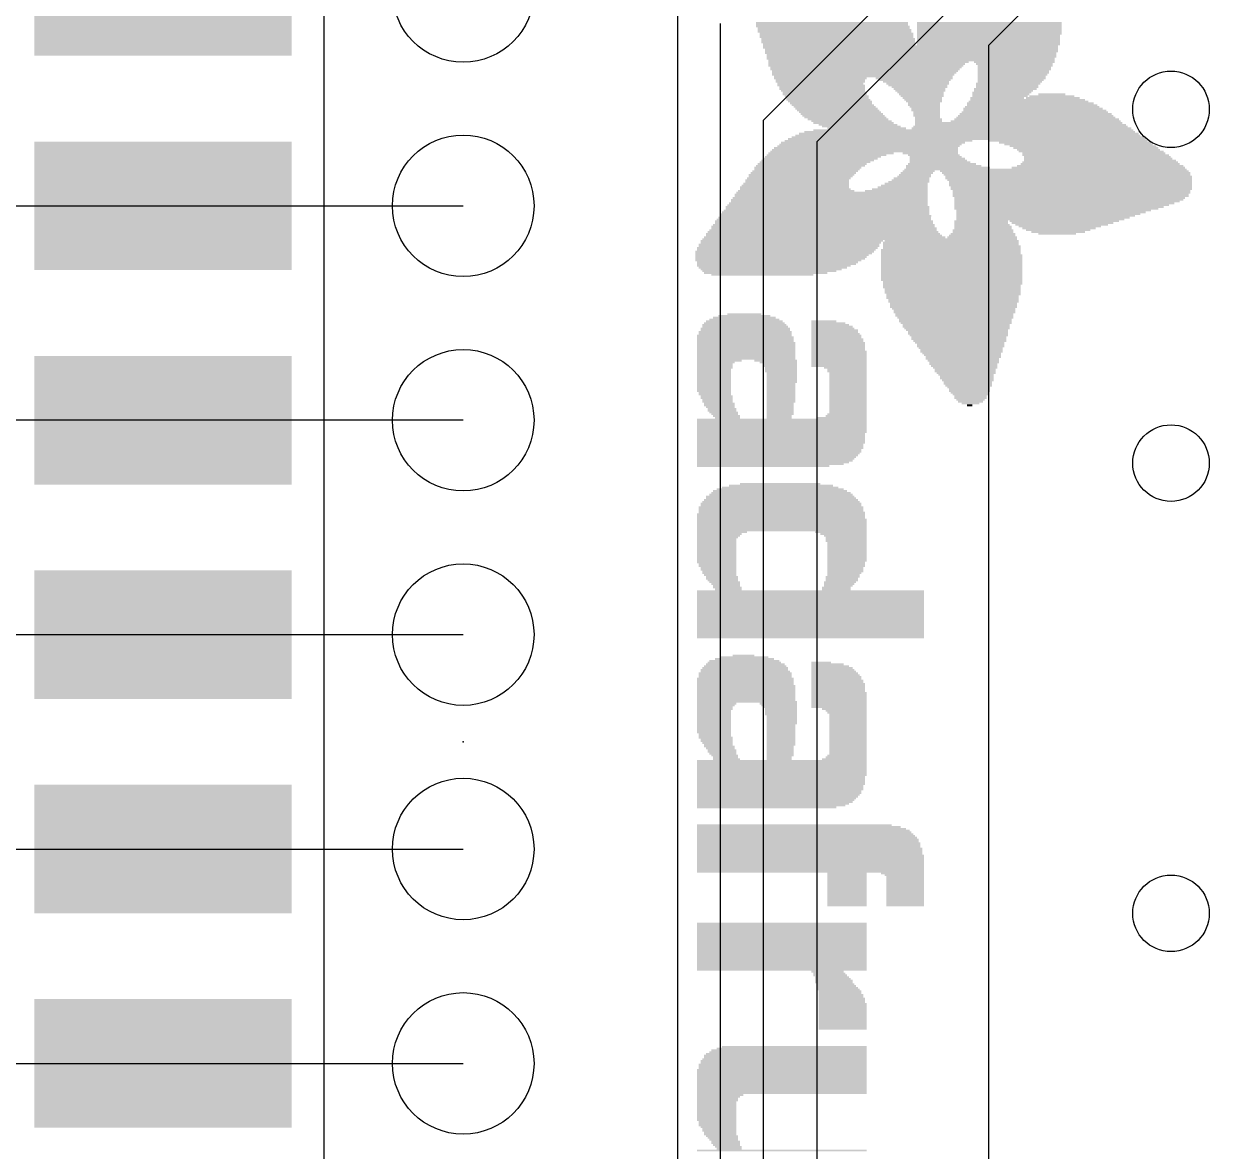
# Model space of a CAD drawing. Extents: x -40.8 to 40.8, y -42.1 to 43.9.
# Drawn here: x -10.92 to 3.12, y 0.23 to 13.59 of the extents above; entities that cross this region are included whole.
import ezdxf

# ---------------------------------------------------------------- set-up
doc = ezdxf.new("R2010")
doc.units = 0
for name, color, linetype in [('1', 22, 'CONTINUOUS'), ('17', 82, 'CONTINUOUS'), ('18', 82, 'CONTINUOUS'), ('200', 2, 'CONTINUOUS'), ('21', 2, 'CONTINUOUS'), ('23', 2, 'CONTINUOUS')]:
    doc.layers.add(name, color=color, linetype=linetype)

# ---------------------------------------------------------------- blocks, each defined once
blk = doc.blocks.new('ROUNDP')
blk.add_circle((0, 0), 0.5)
blk = doc.blocks.new('RECT')
blk.add_solid([(-0.5, -0.5), (0.5, -0.5), (-0.5, 0.5), (0.5, 0.5)])
blk = doc.blocks.new('ROUNDV')
blk.add_circle((0, 0), 0.5)

msp = doc.modelspace()

# ---------------------------------------------------------------- linework, layer by layer
at = {"layer": '1'}
for p, q in [((-3.175, -9.906), (-3.175, 15.687)), ((-2.159, 12.446), (0.508, 15.113)), ((-1.524, 12.192), (1.27, 14.986)), ((0.508, 13.335), (2.032, 14.859)), ((-2.667, -10.287), (-2.667, 13.589)), ((0.508, -11.43), (0.508, 13.335)), ((-2.159, -10.541), (-2.159, 12.446)), ((-1.524, -10.795), (-1.524, 12.192)), ((-13.589, 11.43), (-9.271, 11.43)), ((-9.271, 11.43), (-5.715, 11.43)), ((-9.271, 8.89), (-13.589, 8.89)), ((-5.715, 8.89), (-9.271, 8.89)), ((-13.589, 6.35), (-9.271, 6.35)), ((-9.271, 6.35), (-5.715, 6.35)), ((-13.589, 3.81), (-9.271, 3.81)), ((-9.271, 3.81), (-5.715, 3.81)), ((-13.589, 1.27), (-9.271, 1.27)), ((-9.271, 1.27), (-5.715, 1.27))]:
    msp.add_line(p, q, dxfattribs=at)
at = {"layer": '21'}
msp.add_line((-7.366, 20.32), (-7.366, -7.62), dxfattribs=at)
at = {"layer": '23'}
msp.add_point((-5.715, 5.08), dxfattribs=at)

# ---------------------------------------------------------------- block references
at = {"layer": '1', "xscale": 3.048, "yscale": 1.524, "rotation": 180}
for p in [(-9.271, 13.97), (-9.271, 11.43), (-9.271, 8.89), (-9.271, 6.35), (-9.271, 3.81), (-9.271, 1.27)]:
    msp.add_blockref('RECT', p, dxfattribs=at)
at = {"layer": '17', "xscale": 1.6764, "yscale": 1.6764, "rotation": 180}
for p in [(-5.715, 13.97), (-5.715, 13.97), (-5.715, 11.43), (-5.715, 11.43), (-5.715, 8.89), (-5.715, 8.89), (-5.715, 6.35), (-5.715, 6.35), (-5.715, 3.81), (-5.715, 3.81), (-5.715, 1.27), (-5.715, 1.27)]:
    msp.add_blockref('ROUNDP', p, dxfattribs=at)
at = {"layer": '18', "xscale": 0.9064, "yscale": 0.9064}
for p in [(2.667, 12.573), (2.667, 12.573), (2.667, 8.382), (2.667, 8.382), (2.667, 3.048), (2.667, 3.048)]:
    msp.add_blockref('ROUNDV', p, dxfattribs=at)
at = {"layer": '200', "yscale": 0.0212}
for p, xscale in [((-1.3485, 13.5975), 1.7994), ((-1.3485, 13.5764), 1.7994), ((-1.3379, 13.5552), 1.8206), ((-1.3273, 13.534), 1.7994), ((-1.3167, 13.5129), 1.8206), ((-1.3167, 13.4917), 1.8206), ((-1.2955, 13.4705), 1.8207), ((0.5145, 13.5975), 1.7148), ((0.5145, 13.5764), 1.7148), ((0.5145, 13.5552), 1.7148), ((0.5145, 13.534), 1.7148), ((0.5145, 13.5129), 1.7148), ((0.5145, 13.4917), 1.7148), ((0.5145, 13.4705), 1.7148), ((-1.2955, 13.4494), 1.8207), ((-1.2955, 13.4282), 1.8207), ((-1.2744, 13.407), 1.8206), ((-1.2744, 13.3858), 1.8206), ((-1.2744, 13.3647), 1.8206), ((-1.2638, 13.3435), 1.7994), ((0.5039, 13.4494), 1.6936), ((0.5039, 13.4282), 1.6936), ((0.5039, 13.407), 1.6936), ((0.5039, 13.3858), 1.6936), ((0.5039, 13.3647), 1.6936), ((0.5039, 13.3435), 1.6936), ((-0.417, 13.3223), 3.493), ((-0.417, 13.3012), 3.493), ((-0.4065, 13.28), 3.4719), ((-0.4065, 13.2588), 3.4719), ((-0.417, 13.2377), 3.4508), ((-0.4064, 13.2165), 3.4296), ((-0.4064, 13.1953), 3.4296), ((-0.417, 13.1741), 3.4084), ((-0.4064, 13.153), 3.3872), ((-0.9145, 13.1318), 2.371), ((-0.9357, 13.1106), 2.3287), ((-0.9463, 13.0895), 2.3075), ((-0.9463, 13.0683), 2.2651), ((-0.9568, 13.0471), 2.244), ((0.8109, 13.1318), 0.9527), ((0.8109, 13.1106), 0.9103), ((0.8109, 13.0683), 0.8679), ((0.8109, 13.0471), 0.8679), ((0.8215, 13.0895), 0.8891), ((-0.9569, 13.026), 2.2017), ((-0.9675, 13.0048), 2.1805), ((-0.978, 12.9836), 2.1594), ((-0.978, 12.9624), 2.117), ((-1.4861, 12.9413), 1.1008), ((-1.4861, 12.9201), 1.0585), ((-0.3747, 12.9413), 0.9103), ((-0.3641, 12.9201), 0.8468), ((0.8003, 13.026), 0.8468), ((0.8003, 13.0048), 0.8468), ((0.7897, 12.9836), 0.8256), ((0.7791, 12.9624), 0.8044), ((0.7791, 12.9413), 0.8044), ((0.7686, 12.9201), 0.7833), ((-1.4861, 12.8989), 1.0585), ((-1.4861, 12.8778), 1.0162), ((-1.4755, 12.8566), 1.0374), ((-1.4649, 12.8354), 1.0162), ((-1.4649, 12.8143), 1.0162), ((-1.4543, 12.7931), 0.995), ((-1.4332, 12.7719), 0.995), ((-0.3535, 12.8989), 0.7833), ((-0.3323, 12.8778), 0.741), ((-0.3323, 12.8566), 0.6986), ((-0.3112, 12.8354), 0.6563), ((-0.3112, 12.8143), 0.6139), ((-0.3006, 12.7931), 0.5927), ((-0.3006, 12.7719), 0.5504), ((0.6627, 12.7719), 0.6986), ((0.705, 12.8143), 0.741), ((0.6838, 12.7931), 0.6986), ((0.7262, 12.8566), 0.741), ((0.7262, 12.8354), 0.741), ((0.7368, 12.8778), 0.7621), ((0.758, 12.8989), 0.7621), ((-1.4332, 12.7507), 0.995), ((-1.412, 12.7296), 0.995), ((-1.4014, 12.7084), 0.9738), ((-1.3908, 12.6872), 0.995), ((-1.3697, 12.6661), 0.9949), ((-1.3591, 12.6449), 0.9738), ((-0.29, 12.7507), 0.5292), ((-0.2794, 12.7296), 0.508), ((-0.2794, 12.7084), 0.4658), ((-0.2688, 12.6872), 0.4446), ((-0.2582, 12.6661), 0.4234), ((-0.2583, 12.6449), 0.3811), ((1.0014, 12.6449), 1.503), ((0.9802, 12.6661), 1.4184), ((0.6098, 12.7084), 0.6351), ((0.9697, 12.6872), 1.3549), ((0.6521, 12.7507), 0.6774), ((0.6415, 12.7296), 0.6562), ((1.2661, 12.7084), 0.6351), ((1.2554, 12.7296), 0.5293), ((1.2554, 12.7507), 0.3175), ((-1.3379, 12.6237), 0.9738), ((-1.3167, 12.6026), 0.9738), ((-1.2955, 12.5814), 0.9739), ((-1.2744, 12.5602), 0.9738), ((-1.2532, 12.539), 0.9738), ((-1.2321, 12.5179), 0.9739), ((-1.2109, 12.4967), 0.9738), ((-0.2583, 12.6237), 0.3811), ((-0.2477, 12.6026), 0.3599), ((-0.2371, 12.5814), 0.3387), ((-0.2371, 12.5602), 0.3387), ((-0.2265, 12.539), 0.3175), ((-0.2265, 12.5179), 0.3175), ((-0.2265, 12.4967), 0.3175), ((1.0649, 12.4967), 1.8418), ((1.0649, 12.5179), 1.7994), ((1.0543, 12.539), 1.736), ((1.0332, 12.5814), 1.6513), ((1.0543, 12.5602), 1.6936), ((1.0226, 12.6026), 1.5877), ((1.0226, 12.6237), 1.5454), ((-1.1897, 12.4755), 0.9738), ((-1.158, 12.4544), 0.9527), ((-1.1156, 12.4332), 0.9526), ((-1.0945, 12.412), 0.9527), ((-1.0415, 12.3909), 0.9315), ((-0.9992, 12.3697), 0.9315), ((-0.9357, 12.3485), 0.9315), ((0.8956, 12.3485), 2.6039), ((0.885, 12.3697), 2.5404), ((-0.2159, 12.4755), 0.2964), ((-0.2053, 12.4544), 0.3176), ((-0.2053, 12.4332), 0.3176), ((0.8638, 12.412), 2.4557), ((0.885, 12.3909), 2.4981), ((1.0649, 12.4332), 2.0112), ((1.0755, 12.4544), 1.9476), ((1.0649, 12.4755), 1.8842), ((0.2499, 12.2215), 4.234), ((0.2605, 12.2427), 4.1705), ((0.2604, 12.2638), 4.0858), ((0.2711, 12.285), 4.0223), ((0.2816, 12.3062), 3.9164), ((0.324, 12.3273), 3.7895), ((-0.9674, 12.0733), 2.2228), ((-0.9569, 12.0945), 2.2017), ((-0.9463, 12.1156), 2.1805), ((-0.9145, 12.1368), 2.1594), ((-0.8934, 12.158), 2.1593), ((-0.8616, 12.1792), 2.1805), ((-0.7981, 12.2003), 2.2229), ((1.446, 12.2003), 1.8841), ((1.5307, 12.1792), 1.7995), ((1.573, 12.158), 1.7571), ((1.6259, 12.1368), 1.736), ((1.6577, 12.1156), 1.7147), ((1.6894, 12.0945), 1.6936), ((1.7212, 12.0733), 1.7148), ((-1.5814, 11.9251), 1.2913), ((-1.5496, 11.9463), 1.3126), ((-1.5179, 11.9675), 1.3337), ((-1.4861, 11.9886), 1.3549), ((-1.4544, 12.0098), 1.3761), ((-1.412, 12.031), 1.4184), ((-1.3591, 12.0521), 1.4819), ((-0.1842, 12.0521), 0.6563), ((-0.1418, 12.031), 0.614), ((-0.0466, 11.9251), 0.8045), ((-0.1207, 12.0098), 0.6139), ((-0.0995, 11.9886), 0.6563), ((-0.0677, 11.9463), 0.7198), ((-0.0888, 11.9675), 0.6775), ((1.8271, 11.9251), 1.8841), ((1.7529, 12.0521), 1.6936), ((1.7741, 12.031), 1.736), ((1.827, 11.9463), 1.8418), ((1.7953, 12.0098), 1.7359), ((1.827, 11.9675), 1.7994), ((1.8059, 11.9886), 1.7571), ((-1.7084, 11.7981), 1.249), ((-1.6872, 11.8193), 1.249), ((-1.666, 11.8404), 1.249), ((-1.6343, 11.8828), 1.2702), ((-1.6449, 11.8616), 1.2491), ((-1.6025, 11.9039), 1.2914), ((-0.3641, 11.7981), 0.3811), ((-0.3429, 11.8193), 0.381), ((-0.3218, 11.8404), 0.3811), ((1.1814, 11.8616), 3.3449), ((-0.0254, 11.9039), 0.8891), ((0.0276, 11.8828), 0.995), ((1.4036, 11.8404), 2.9426), ((1.4248, 11.8193), 2.9426), ((1.4354, 11.7981), 2.9215), ((1.8059, 11.8828), 2.0535), ((1.827, 11.9039), 1.9688), ((-1.7931, 11.6499), 1.2913), ((-1.7825, 11.6711), 1.2702), ((-1.7719, 11.6922), 1.249), ((-1.7613, 11.7346), 1.2278), ((-1.7613, 11.7134), 1.2278), ((-1.7402, 11.7558), 1.2279), ((-1.7189, 11.7769), 1.2279), ((-0.5122, 11.6499), 0.5927), ((-0.4911, 11.6711), 0.5504), ((-0.47, 11.6922), 0.5081), ((-0.4382, 11.7134), 0.4869), ((-0.417, 11.7346), 0.4446), ((-0.4064, 11.7558), 0.4234), ((-0.3747, 11.7769), 0.4023), ((1.4566, 11.7769), 2.9215), ((1.4566, 11.7558), 2.9215), ((1.4672, 11.7346), 2.9003), ((1.4778, 11.7134), 2.8791), ((1.4778, 11.6922), 2.8791), ((1.4778, 11.6711), 2.8791), ((1.4883, 11.6499), 2.858), ((-1.3697, 11.5229), 2.3075), ((-1.3591, 11.5652), 2.2863), ((-1.3591, 11.5441), 2.2863), ((-1.3485, 11.5864), 2.2652), ((-1.7719, 11.6076), 1.376), ((-1.7825, 11.6287), 1.3125), ((-0.5864, 11.6076), 0.7409), ((-0.5441, 11.6287), 0.6563), ((1.4883, 11.6287), 2.858), ((1.4883, 11.6076), 2.8156), ((1.4883, 11.5864), 2.8156), ((1.4777, 11.5652), 2.7944), ((1.4777, 11.5441), 2.7944), ((1.4672, 11.5229), 2.7309), ((-1.412, 11.3747), 2.4346), ((-1.4014, 11.417), 2.4134), ((-1.4014, 11.3959), 2.4134), ((-1.4014, 11.4382), 2.371), ((-1.3909, 11.4594), 2.3499), ((-1.3802, 11.5017), 2.3287), ((-1.3802, 11.4805), 2.3287), ((1.4566, 11.5017), 2.7097), ((1.4354, 11.4805), 2.6674), ((1.3719, 11.4382), 2.5404), ((1.4037, 11.4594), 2.6039), ((1.3402, 11.417), 2.4769), ((1.3084, 11.3959), 2.4133), ((1.2766, 11.3747), 2.3076), ((-1.4438, 11.2477), 2.5827), ((-1.4438, 11.2265), 2.5827), ((-1.4437, 11.2688), 2.5404), ((-1.4332, 11.29), 2.5193), ((-1.4332, 11.3323), 2.4769), ((-1.4225, 11.3112), 2.4981), ((-1.4225, 11.3535), 2.4557), ((0.4193, 11.2477), 0.6351), ((0.4193, 11.2265), 0.6351), ((1.2449, 11.3535), 2.2441), ((1.213, 11.3323), 2.1805), ((1.1813, 11.3112), 2.117), ((1.1496, 11.29), 2.0535), ((1.1178, 11.2688), 1.99), ((1.4036, 11.2477), 1.2914), ((1.3824, 11.2265), 1.2067), ((-1.4544, 11.0995), 2.7733), ((-1.4544, 11.1207), 2.7309), ((-1.4543, 11.1418), 2.6886), ((-1.4544, 11.1842), 2.6463), ((-1.4438, 11.163), 2.6675), ((-1.4438, 11.2053), 2.6251), ((0.4404, 11.0995), 0.7621), ((0.4404, 11.1418), 0.7198), ((0.4404, 11.1207), 0.7198), ((0.4298, 11.2053), 0.6562), ((0.4404, 11.1842), 0.6774), ((0.4404, 11.163), 0.6774), ((1.3719, 11.2053), 1.1009), ((1.3507, 11.1842), 0.9738), ((1.3401, 11.163), 0.868), ((1.3296, 11.1418), 0.7621), ((1.3296, 11.1207), 0.6351), ((1.319, 11.0995), 0.4445), ((-1.8566, 10.9725), 2.1381), ((-1.8566, 10.9513), 2.1381), ((-1.8248, 11.0148), 2.1594), ((-1.8354, 10.9936), 2.1382), ((-1.0204, 11.036), 3.7259), ((-1.4332, 11.0571), 2.8579), ((-1.4438, 11.0783), 2.7945), ((0.0699, 10.9513), 1.6301), ((0.0593, 10.9936), 1.6089), ((0.0593, 10.9725), 1.6089), ((0.0699, 11.0148), 1.5878), ((0.4298, 11.0571), 0.8256), ((0.4298, 11.0783), 0.7832), ((-1.9095, 10.8878), 2.117), ((-1.9201, 10.8666), 2.0958), ((-1.9413, 10.8454), 2.0535), ((-1.9519, 10.8243), 2.0323), ((-1.9624, 10.8031), 2.0112), ((-1.8777, 10.9301), 2.1382), ((-1.8883, 10.909), 2.117), ((0.0593, 10.909), 1.6513), ((0.0593, 10.8878), 1.6513), ((0.0593, 10.8666), 1.6513), ((0.0699, 10.8454), 1.6724), ((0.0699, 10.8243), 1.6724), ((0.0699, 10.8031), 1.6724), ((0.0699, 10.9301), 1.6301), ((-1.9836, 10.7819), 1.9688), ((-1.9942, 10.7608), 1.9053), ((-2.0048, 10.7396), 1.8841), ((-2.0365, 10.7184), 1.8206), ((-2.0471, 10.6973), 1.7571), ((-2.0682, 10.6761), 1.6725), ((0.0699, 10.7819), 1.6724), ((0.0699, 10.7608), 1.6724), ((0.0699, 10.7396), 1.6724), ((0.0699, 10.7184), 1.6724), ((0.0699, 10.6973), 1.6724), ((0.0699, 10.6761), 1.6724), ((-2.0895, 10.6549), 1.5877), ((-2.1318, 10.6337), 1.4607), ((-2.1742, 10.6126), 1.2067), ((0.0699, 10.6549), 1.6724), ((0.0699, 10.6337), 1.6724), ((0.0699, 10.6126), 1.6724), ((0.0699, 10.5914), 1.6724), ((0.0699, 10.5702), 1.6724), ((0.0699, 10.5491), 1.6724), ((0.0805, 10.5279), 1.6512), ((0.0699, 10.4856), 1.6301), ((0.0699, 10.4644), 1.6301), ((0.0805, 10.5067), 1.6512), ((0.0805, 10.4432), 1.609), ((0.0805, 10.422), 1.609), ((0.0805, 10.4009), 1.609), ((0.0911, 10.3797), 1.5878), ((0.0805, 10.3585), 1.5666), ((0.0805, 10.3374), 1.5666), ((0.0911, 10.3162), 1.5454), ((0.0911, 10.295), 1.5454), ((0.0911, 10.2739), 1.5031), ((0.0911, 10.2527), 1.5031), ((-2.3858, 10.1045), 0.741), ((-2.3858, 10.1257), 0.614), ((-2.3858, 10.1468), 0.4022), ((0.0911, 10.2315), 1.5031), ((0.0911, 10.2103), 1.4607), ((0.1017, 10.1892), 1.4395), ((0.1017, 10.168), 1.4395), ((0.1017, 10.1468), 1.3972), ((0.1017, 10.1257), 1.3972), ((0.1123, 10.1045), 1.3761), ((-2.3753, 9.9775), 1.0585), ((-2.3858, 10.0198), 0.995), ((-2.3752, 9.9986), 1.0162), ((-2.3858, 10.041), 0.9526), ((-2.3859, 10.0622), 0.9103), ((-2.3858, 10.0833), 0.8256), ((-1.4438, 10.0622), 0.2963), ((-1.3908, 10.041), 0.4022), ((-1.3697, 10.0198), 0.4445), ((-1.3485, 9.9986), 0.4869), ((-1.3379, 9.9775), 0.508), ((0.1123, 10.0833), 1.3337), ((0.1123, 10.0622), 1.3337), ((0.1229, 10.041), 1.3125), ((0.1228, 10.0198), 1.2702), ((0.1228, 9.9986), 1.2702), ((0.1334, 9.9775), 1.249), ((-2.3858, 9.8928), 1.122), ((-2.3752, 9.8716), 1.1432), ((-2.3752, 9.8505), 1.1432), ((-2.3752, 9.8293), 1.1432), ((-2.3752, 9.9351), 1.1008), ((-2.3752, 9.914), 1.1008), ((-2.3753, 9.9563), 1.0585), ((-1.3167, 9.9563), 0.5504), ((-1.3167, 9.9351), 0.5504), ((-1.3061, 9.914), 0.5716), ((-1.285, 9.8505), 0.6139), ((-1.285, 9.8293), 0.6139), ((-1.2955, 9.8928), 0.5927), ((-1.2955, 9.8716), 0.5927), ((0.1335, 9.9563), 1.2067), ((0.144, 9.9351), 1.1856), ((0.144, 9.914), 1.1856), ((0.1546, 9.8928), 1.1644), ((0.1546, 9.8716), 1.122), ((0.1546, 9.8505), 1.122), ((0.1652, 9.8293), 1.1008), ((-2.3647, 9.8081), 1.1643), ((-2.3647, 9.7869), 1.1643), ((-2.3647, 9.7658), 1.1643), ((-2.3647, 9.7446), 1.1643), ((-2.3647, 9.7234), 1.1643), ((-2.3647, 9.7023), 1.1643), ((-2.3647, 9.6811), 1.1643), ((-1.2744, 9.8081), 0.6351), ((-1.2744, 9.7869), 0.6351), ((-1.2744, 9.7658), 0.6351), ((-1.2744, 9.7446), 0.6351), ((-1.2744, 9.7234), 0.6351), ((-1.2638, 9.7023), 0.6562), ((-1.2638, 9.6811), 0.6562), ((0.1652, 9.8081), 1.0585), ((0.1758, 9.7869), 1.0373), ((0.1758, 9.7658), 1.0373), ((0.1758, 9.7446), 0.995), ((0.1864, 9.7234), 0.9739), ((0.1864, 9.7023), 0.9739), ((0.1864, 9.6811), 0.9315), ((-2.3647, 9.6599), 1.1643), ((-2.3647, 9.6388), 1.1643), ((-2.3647, 9.6176), 1.1643), ((-2.6822, 9.5964), 0.5292), ((-2.7245, 9.5752), 0.4446), ((-2.7351, 9.5541), 0.4234), ((-2.0154, 9.5964), 0.5081), ((-1.9836, 9.5752), 0.4446), ((-1.9624, 9.5541), 0.4022), ((-1.2638, 9.6599), 0.6562), ((-1.2638, 9.6388), 0.6562), ((-1.2638, 9.6176), 0.6562), ((-1.2638, 9.5964), 0.6562), ((-1.2638, 9.5752), 0.6562), ((-1.2638, 9.5541), 0.6562), ((0.197, 9.6599), 0.9103), ((0.2075, 9.6388), 0.8892), ((0.1969, 9.6176), 0.868), ((0.2075, 9.5964), 0.8468), ((0.2181, 9.5752), 0.8256), ((0.2075, 9.5541), 0.8044), ((-2.7351, 9.5329), 0.4234), ((-2.7351, 9.5117), 0.4234), ((-2.7457, 9.4906), 0.4022), ((-2.7457, 9.4694), 0.4022), ((-2.7457, 9.4482), 0.4022), ((-2.7457, 9.4271), 0.4022), ((-2.7457, 9.4059), 0.4022), ((-1.9624, 9.5329), 0.4022), ((-1.9519, 9.5117), 0.3811), ((-1.9519, 9.4906), 0.3811), ((-1.9519, 9.4694), 0.3811), ((-1.9413, 9.4482), 0.3599), ((-1.9413, 9.4271), 0.3599), ((-1.9413, 9.4059), 0.3599), ((-1.2638, 9.5329), 0.6562), ((-1.1897, 9.5117), 0.508), ((-1.1685, 9.4906), 0.4657), ((-1.1685, 9.4694), 0.4657), ((-1.158, 9.4482), 0.4445), ((-1.158, 9.4271), 0.4445), ((-1.158, 9.4059), 0.4445), ((0.2181, 9.5329), 0.7832), ((0.2287, 9.5117), 0.7621), ((0.2287, 9.4906), 0.7198), ((0.2287, 9.4694), 0.7198), ((0.2393, 9.4482), 0.6986), ((0.2393, 9.4271), 0.6563), ((0.2499, 9.4059), 0.6351), ((-2.7457, 9.3847), 0.4022), ((-2.7457, 9.3635), 0.4022), ((-2.7457, 9.3424), 0.4022), ((-2.7457, 9.3212), 0.4022), ((-2.7457, 9.3), 0.4022), ((-2.7457, 9.2789), 0.4022), ((-2.7457, 9.2577), 0.4022), ((-1.9413, 9.3847), 0.3599), ((-1.9413, 9.3635), 0.3599), ((-1.9413, 9.3424), 0.3599), ((-1.9519, 9.3212), 0.3387), ((-1.9519, 9.3), 0.3387), ((-1.9519, 9.2789), 0.3387), ((-1.9519, 9.2577), 0.3387), ((-1.158, 9.3847), 0.4445), ((-1.158, 9.3635), 0.4445), ((-1.158, 9.3424), 0.4445), ((-1.158, 9.3212), 0.4445), ((-1.158, 9.3), 0.4445), ((-1.158, 9.2789), 0.4445), ((-1.158, 9.2577), 0.4445), ((0.2499, 9.3847), 0.6351), ((0.2605, 9.3635), 0.6139), ((0.2604, 9.3424), 0.5716), ((0.2604, 9.3212), 0.5716), ((0.271, 9.3), 0.5504), ((0.2711, 9.2789), 0.5081), ((0.2817, 9.2577), 0.4869), ((-2.7457, 9.2365), 0.4022), ((-2.7351, 9.2154), 0.381), ((-2.7351, 9.1942), 0.381), ((-2.714, 9.173), 0.3811), ((-2.714, 9.1518), 0.3811), ((-2.7033, 9.1307), 0.3599), ((-1.9519, 9.2365), 0.3387), ((-1.9519, 9.2154), 0.3387), ((-1.9519, 9.1942), 0.3387), ((-1.9519, 9.173), 0.3387), ((-1.9519, 9.1518), 0.3387), ((-1.9519, 9.1307), 0.3387), ((-1.158, 9.2365), 0.4445), ((-1.158, 9.2154), 0.4445), ((-1.158, 9.1942), 0.4445), ((-1.158, 9.173), 0.4445), ((-1.158, 9.1518), 0.4445), ((-1.158, 9.1307), 0.4445), ((0.2817, 9.2365), 0.4869), ((0.2816, 9.2154), 0.4446), ((0.2922, 9.1942), 0.4234), ((0.2922, 9.173), 0.381), ((0.2922, 9.1518), 0.381), ((0.2922, 9.1307), 0.3388), ((-2.7033, 9.1095), 0.3599), ((-2.6822, 9.0883), 0.3599), ((-2.6822, 9.0672), 0.3599), ((-2.6716, 9.046), 0.3388), ((-2.6505, 9.0248), 0.3387), ((-2.6505, 9.0037), 0.3387), ((-2.6293, 8.9825), 0.3387), ((-1.9519, 9.1095), 0.3387), ((-1.9624, 9.0883), 0.3176), ((-1.9624, 9.0672), 0.3176), ((-1.9624, 9.046), 0.3176), ((-1.9624, 9.0248), 0.3176), ((-1.9624, 9.0037), 0.3176), ((-1.9624, 8.9825), 0.3176), ((-1.158, 9.1095), 0.4445), ((-1.158, 9.0883), 0.4445), ((-1.158, 9.0672), 0.4445), ((-1.158, 9.046), 0.4445), ((-1.158, 9.0248), 0.4445), ((-1.158, 9.0037), 0.4445), ((-1.158, 8.9825), 0.4445), ((0.2922, 9.1095), 0.2964), ((0.2922, 9.0883), 0.2117), ((0.2817, 9.0672), 0.0635), ((-1.9413, 8.8978), 2.0111), ((-1.9413, 8.8766), 2.0111), ((-1.9413, 8.8555), 2.0111), ((-2.6187, 8.9613), 0.3176), ((-2.5975, 8.9401), 0.3176), ((-2.5869, 8.919), 0.2964), ((-1.9624, 8.9613), 0.3176), ((-1.973, 8.9401), 0.2964), ((-1.973, 8.919), 0.2964), ((-1.2321, 8.919), 0.5927), ((-1.1792, 8.9401), 0.4869), ((-1.1685, 8.9613), 0.4657), ((-1.9413, 8.8343), 2.0111), ((-1.9413, 8.8131), 2.0111), ((-1.9413, 8.792), 2.0111), ((-1.9413, 8.7708), 2.0111), ((-1.9413, 8.7496), 2.0111), ((-1.9518, 8.7284), 1.99), ((-1.9518, 8.7073), 1.99), ((-1.9518, 8.6861), 1.99), ((-1.9518, 8.6649), 1.99), ((-1.9518, 8.6438), 1.99), ((-1.9518, 8.6226), 1.99), ((-1.9624, 8.6014), 1.9688), ((-1.9624, 8.5803), 1.9688), ((-1.9624, 8.5591), 1.9688), ((-1.973, 8.5379), 1.9476), ((-1.973, 8.5167), 1.9476), ((-1.9836, 8.4956), 1.9265), ((-1.9942, 8.4744), 1.9053), ((-2.0048, 8.4532), 1.8841), ((-2.0154, 8.4321), 1.8629), ((-2.0259, 8.4109), 1.8418), ((-2.0471, 8.3897), 1.7994), ((-2.0789, 8.3686), 1.7359), ((-2.1635, 8.3474), 1.5666), ((-1.9624, 8.1357), 0.9526), ((-1.9518, 8.0087), 1.6936), ((-1.9519, 8.0298), 1.6513), ((-1.9624, 8.051), 1.5878), ((-1.9624, 8.0722), 1.503), ((-1.9624, 8.0933), 1.376), ((-1.9519, 8.1145), 1.2279), ((-1.9518, 7.8605), 1.9476), ((-1.9519, 7.9028), 1.9053), ((-1.9519, 7.8816), 1.9053), ((-1.9518, 7.924), 1.863), ((-1.9518, 7.9452), 1.8206), ((-1.9625, 7.9875), 1.7571), ((-1.9519, 7.9663), 1.7783), ((-1.9518, 7.7758), 1.99), ((-1.9518, 7.7546), 1.99), ((-1.9518, 7.7335), 1.99), ((-1.9413, 7.7123), 2.0111), ((-1.9518, 7.8393), 1.9476), ((-1.9518, 7.8181), 1.9476), ((-1.9412, 7.797), 1.9688), ((-1.9413, 7.6911), 2.0111), ((-1.9413, 7.6699), 2.0111), ((-1.9413, 7.6488), 2.0111), ((-1.9413, 7.6276), 2.0111), ((-1.9413, 7.6064), 2.0111), ((-1.9413, 7.5853), 2.0111), ((-2.6505, 7.5641), 0.5927), ((-2.6822, 7.5429), 0.5292), ((-2.6928, 7.5218), 0.5081), ((-2.7033, 7.5006), 0.4869), ((-2.714, 7.4794), 0.4657), ((-2.714, 7.4582), 0.4657), ((-2.714, 7.4371), 0.4657), ((-1.2427, 7.5641), 0.6139), ((-1.2109, 7.5429), 0.5504), ((-1.1897, 7.5218), 0.508), ((-1.1792, 7.5006), 0.4869), ((-1.1792, 7.4794), 0.4869), ((-1.1792, 7.4582), 0.4869), ((-1.1685, 7.4371), 0.4657), ((-2.714, 7.4159), 0.4657), ((-2.714, 7.3947), 0.4657), ((-2.714, 7.3736), 0.4657), ((-2.714, 7.3524), 0.4657), ((-2.714, 7.3312), 0.4657), ((-2.714, 7.3101), 0.4657), ((-1.1685, 7.4159), 0.4657), ((-1.1685, 7.3947), 0.4657), ((-1.1685, 7.3736), 0.4657), ((-1.1685, 7.3524), 0.4657), ((-1.1685, 7.3312), 0.4657), ((-1.1685, 7.3101), 0.4657), ((-2.714, 7.2889), 0.4657), ((-2.714, 7.2677), 0.4657), ((-2.714, 7.2465), 0.4657), ((-2.714, 7.2254), 0.4657), ((-2.714, 7.2042), 0.4657), ((-2.7033, 7.183), 0.4445), ((-2.7033, 7.1619), 0.4445), ((-1.1685, 7.2889), 0.4657), ((-1.1685, 7.2677), 0.4657), ((-1.1685, 7.2465), 0.4657), ((-1.1685, 7.2254), 0.4657), ((-1.1791, 7.2042), 0.4446), ((-1.1791, 7.183), 0.4446), ((-1.1791, 7.1619), 0.4446), ((-2.6928, 7.1407), 0.4234), ((-2.6928, 7.1195), 0.4234), ((-2.6822, 7.0984), 0.4022), ((-2.6822, 7.0772), 0.4022), ((-2.6716, 7.056), 0.381), ((-2.6505, 7.0348), 0.3811), ((-2.6505, 7.0137), 0.3811), ((-1.2215, 7.0348), 0.4023), ((-1.2321, 7.0137), 0.3811), ((-1.1897, 7.1407), 0.4234), ((-1.1897, 7.1195), 0.4234), ((-1.1897, 7.0984), 0.4234), ((-1.2003, 7.0772), 0.4022), ((-1.2108, 7.056), 0.3811), ((-2.6399, 6.9925), 0.3599), ((-2.6187, 6.9713), 0.3599), ((-2.6081, 6.9502), 0.3388), ((-2.587, 6.9078), 0.3387), ((-2.5975, 6.929), 0.3176), ((-2.5764, 6.8867), 0.3175), ((-1.2955, 6.9078), 0.3387), ((-1.2955, 6.8867), 0.3387), ((-1.2744, 6.929), 0.3387), ((-1.2532, 6.9713), 0.381), ((-1.2638, 6.9502), 0.3598), ((-1.2321, 6.9925), 0.3811), ((-1.6025, 6.8655), 2.6886), ((-1.6025, 6.8443), 2.6886), ((-1.6025, 6.8231), 2.6886), ((-1.6025, 6.802), 2.6886), ((-1.6025, 6.7808), 2.6886), ((-1.6025, 6.7596), 2.6886), ((-1.6025, 6.7385), 2.6886), ((-1.6025, 6.7173), 2.6886), ((-1.6025, 6.6961), 2.6886), ((-1.6025, 6.675), 2.6886), ((-1.6025, 6.6538), 2.6886), ((-1.6025, 6.6326), 2.6886), ((-1.6025, 6.6114), 2.6886), ((-1.6025, 6.5903), 2.6886), ((-1.6025, 6.5691), 2.6886), ((-1.6025, 6.5479), 2.6886), ((-1.6025, 6.5268), 2.6886), ((-1.6025, 6.5056), 2.6886), ((-1.6025, 6.4844), 2.6886), ((-1.6025, 6.4633), 2.6886), ((-1.6025, 6.4421), 2.6886), ((-1.6025, 6.4209), 2.6886), ((-1.6025, 6.3997), 2.6886), ((-1.6025, 6.3786), 2.6886), ((-1.6025, 6.3574), 2.6886), ((-1.6025, 6.3362), 2.6886), ((-1.6025, 6.3151), 2.6886), ((-2.3858, 6.0399), 0.8256), ((-2.3858, 6.061), 0.6986), ((-2.3858, 6.0822), 0.5716), ((-2.3964, 6.1034), 0.254), ((-2.3752, 5.8917), 1.1008), ((-2.3753, 5.9128), 1.0585), ((-2.3858, 5.934), 1.0374), ((-2.3752, 5.9552), 1.0162), ((-2.3752, 5.9763), 0.9738), ((-2.3753, 5.9975), 0.9315), ((-2.3858, 6.0187), 0.868), ((-1.4755, 6.0187), 0.2328), ((-1.4014, 5.9975), 0.381), ((-1.3697, 5.9763), 0.4445), ((-1.3485, 5.9552), 0.4869), ((-1.3379, 5.934), 0.508), ((-1.3273, 5.9128), 0.5292), ((-1.3167, 5.8917), 0.5504), ((-2.3752, 5.8282), 1.1432), ((-2.3752, 5.807), 1.1432), ((-2.3752, 5.7858), 1.1432), ((-2.3752, 5.7646), 1.1432), ((-2.3752, 5.8705), 1.1008), ((-2.3752, 5.8493), 1.1008), ((-1.3061, 5.8705), 0.5716), ((-1.285, 5.807), 0.6139), ((-1.285, 5.7858), 0.6139), ((-1.2744, 5.7646), 0.6351), ((-1.2955, 5.8493), 0.5927), ((-1.2955, 5.8282), 0.5927), ((-2.3647, 5.7435), 1.1643), ((-2.3647, 5.7223), 1.1643), ((-2.3647, 5.7011), 1.1643), ((-2.3647, 5.68), 1.1643), ((-2.3647, 5.6588), 1.1643), ((-2.3647, 5.6376), 1.1643), ((-2.3647, 5.6165), 1.1643), ((-1.2744, 5.7435), 0.6351), ((-1.2744, 5.7223), 0.6351), ((-1.2744, 5.7011), 0.6351), ((-1.2744, 5.68), 0.6351), ((-1.2638, 5.6588), 0.6562), ((-1.2638, 5.6376), 0.6562), ((-1.2638, 5.6165), 0.6562), ((-2.3647, 5.5953), 1.1643), ((-2.3647, 5.5741), 1.1643), ((-2.354, 5.5529), 1.1855), ((-2.714, 5.5318), 0.4657), ((-2.7245, 5.5106), 0.4446), ((-2.7351, 5.4894), 0.4234), ((-2.7351, 5.4683), 0.4234), ((-1.9836, 5.5318), 0.4446), ((-1.973, 5.5106), 0.4234), ((-1.9624, 5.4894), 0.4022), ((-1.9519, 5.4683), 0.3811), ((-1.2638, 5.5953), 0.6562), ((-1.2638, 5.5741), 0.6562), ((-1.2638, 5.5529), 0.6562), ((-1.2638, 5.5318), 0.6562), ((-1.2638, 5.5106), 0.6562), ((-1.2638, 5.4894), 0.6562), ((-1.2003, 5.4683), 0.5292), ((-2.7457, 5.4471), 0.4022), ((-2.7457, 5.4259), 0.4022), ((-2.7457, 5.4047), 0.4022), ((-2.7457, 5.3836), 0.4022), ((-2.7457, 5.3624), 0.4022), ((-2.7457, 5.3412), 0.4022), ((-1.9519, 5.4471), 0.3811), ((-1.9519, 5.4259), 0.3811), ((-1.9519, 5.4047), 0.3811), ((-1.9413, 5.3836), 0.3599), ((-1.9413, 5.3624), 0.3599), ((-1.9413, 5.3412), 0.3599), ((-1.1792, 5.4471), 0.4869), ((-1.1685, 5.4259), 0.4657), ((-1.158, 5.4047), 0.4445), ((-1.158, 5.3836), 0.4445), ((-1.158, 5.3624), 0.4445), ((-1.158, 5.3412), 0.4445), ((-2.7457, 5.3201), 0.4022), ((-2.7457, 5.2989), 0.4022), ((-2.7457, 5.2777), 0.4022), ((-2.7457, 5.2566), 0.4022), ((-2.7457, 5.2354), 0.4022), ((-2.7457, 5.2142), 0.4022), ((-2.7457, 5.1931), 0.4022), ((-1.9413, 5.3201), 0.3599), ((-1.9413, 5.2989), 0.3599), ((-1.9519, 5.2777), 0.3387), ((-1.9519, 5.2566), 0.3387), ((-1.9519, 5.2354), 0.3387), ((-1.9519, 5.2142), 0.3387), ((-1.9519, 5.1931), 0.3387), ((-1.158, 5.3201), 0.4445), ((-1.158, 5.2989), 0.4445), ((-1.158, 5.2777), 0.4445), ((-1.158, 5.2566), 0.4445), ((-1.158, 5.2354), 0.4445), ((-1.158, 5.2142), 0.4445), ((-1.158, 5.1931), 0.4445), ((-2.7351, 5.1719), 0.381), ((-2.7351, 5.1507), 0.381), ((-2.7245, 5.1295), 0.4022), ((-2.714, 5.1084), 0.3811), ((-2.714, 5.0872), 0.3811), ((-2.7033, 5.066), 0.3599), ((-2.6928, 5.0449), 0.3387), ((-1.9519, 5.1719), 0.3387), ((-1.9519, 5.1507), 0.3387), ((-1.9519, 5.1295), 0.3387), ((-1.9519, 5.1084), 0.3387), ((-1.9519, 5.0872), 0.3387), ((-1.9519, 5.066), 0.3387), ((-1.9519, 5.0449), 0.3387), ((-1.158, 5.1719), 0.4445), ((-1.158, 5.1507), 0.4445), ((-1.158, 5.1295), 0.4445), ((-1.158, 5.1084), 0.4445), ((-1.158, 5.0872), 0.4445), ((-1.158, 5.066), 0.4445), ((-1.158, 5.0449), 0.4445), ((-2.6822, 5.0237), 0.3599), ((-2.6716, 5.0025), 0.3388), ((-2.6505, 4.9814), 0.3387), ((-2.6505, 4.9602), 0.3387), ((-2.6399, 4.939), 0.3175), ((-2.6187, 4.9178), 0.3176), ((-1.9624, 5.0237), 0.3176), ((-1.9624, 5.0025), 0.3176), ((-1.9624, 4.9814), 0.3176), ((-1.9624, 4.9602), 0.3176), ((-1.9624, 4.939), 0.3176), ((-1.9624, 4.9178), 0.3176), ((-1.1685, 4.9178), 0.4657), ((-1.158, 5.0237), 0.4445), ((-1.158, 5.0025), 0.4445), ((-1.158, 4.9814), 0.4445), ((-1.158, 4.9602), 0.4445), ((-1.158, 4.939), 0.4445), ((-1.9413, 4.8543), 2.0111), ((-1.9413, 4.8332), 2.0111), ((-1.9413, 4.812), 2.0111), ((-1.9413, 4.7908), 2.0111), ((-1.9413, 4.7697), 2.0111), ((-2.6081, 4.8967), 0.2964), ((-2.5975, 4.8755), 0.3176), ((-1.973, 4.8967), 0.2964), ((-1.973, 4.8755), 0.2964), ((-1.2003, 4.8755), 0.5292), ((-1.1792, 4.8967), 0.4869), ((-1.9413, 4.7485), 2.0111), ((-1.9413, 4.7273), 2.0111), ((-1.9413, 4.7061), 2.0111), ((-1.9413, 4.685), 2.0111), ((-1.9518, 4.6638), 1.99), ((-1.9518, 4.6426), 1.99), ((-1.9518, 4.6215), 1.99), ((-1.9518, 4.6003), 1.99), ((-1.9518, 4.5791), 1.99), ((-1.9624, 4.5579), 1.9688), ((-1.9624, 4.5368), 1.9688), ((-1.9624, 4.5156), 1.9688), ((-1.973, 4.4944), 1.9476), ((-1.973, 4.4733), 1.9476), ((-1.9836, 4.4521), 1.9265), ((-1.9942, 4.4309), 1.9053), ((-2.0048, 4.4098), 1.8841), ((-2.0154, 4.3886), 1.8629), ((-2.0259, 4.3674), 1.8418), ((-2.0471, 4.3463), 1.7994), ((-2.0682, 4.3251), 1.7571), ((-2.1212, 4.3039), 1.6512), ((-1.7931, 4.0922), 2.3075), ((-1.7401, 4.071), 2.4134), ((-1.7084, 4.0499), 2.4769), ((-1.6872, 4.0287), 2.5192), ((-1.6766, 4.0075), 2.5404), ((-1.666, 3.9864), 2.5616), ((-1.6555, 3.9652), 2.5827), ((-1.6449, 3.944), 2.6039), ((-1.6342, 3.9229), 2.6251), ((-1.6342, 3.9017), 2.6251), ((-1.6237, 3.8805), 2.6462), ((-1.6237, 3.8593), 2.6462), ((-1.6237, 3.8382), 2.6462), ((-1.6131, 3.817), 2.6674), ((-1.6131, 3.7958), 2.6674), ((-1.6131, 3.7747), 2.6674), ((-1.6131, 3.7535), 2.6674), ((-1.6025, 3.7323), 2.6886), ((-1.6025, 3.7112), 2.6886), ((-1.6025, 3.69), 2.6886), ((-1.6025, 3.6688), 2.6886), ((-1.6025, 3.6476), 2.6886), ((-1.6025, 3.6265), 2.6886), ((-1.6025, 3.6053), 2.6886), ((-1.6025, 3.5841), 2.6886), ((-1.6025, 3.563), 2.6886), ((-1.6025, 3.5418), 2.6886), ((-1.1685, 3.5206), 0.4657), ((-1.1685, 3.4995), 0.4657), ((-0.5122, 3.5206), 0.5081), ((-0.4911, 3.4995), 0.4658), ((-1.1685, 3.4783), 0.4657), ((-1.1685, 3.4571), 0.4657), ((-1.1685, 3.4359), 0.4657), ((-1.1685, 3.4148), 0.4657), ((-1.1685, 3.3936), 0.4657), ((-1.1685, 3.3724), 0.4657), ((-0.4805, 3.4783), 0.4446), ((-0.4805, 3.4571), 0.4446), ((-0.4805, 3.4359), 0.4446), ((-0.4805, 3.4148), 0.4446), ((-0.4805, 3.3936), 0.4446), ((-0.4805, 3.3724), 0.4446), ((-1.1685, 3.3513), 0.4657), ((-1.1685, 3.3301), 0.4657), ((-1.1685, 3.3089), 0.4657), ((-1.1685, 3.2878), 0.4657), ((-1.1685, 3.2666), 0.4657), ((-1.1685, 3.2454), 0.4657), ((-1.1685, 3.2242), 0.4657), ((-0.4805, 3.3513), 0.4446), ((-0.4805, 3.3301), 0.4446), ((-0.4805, 3.3089), 0.4446), ((-0.4805, 3.2878), 0.4446), ((-0.4805, 3.2666), 0.4446), ((-0.4805, 3.2454), 0.4446), ((-0.4805, 3.2242), 0.4446), ((-1.1685, 3.2031), 0.4657), ((-1.1685, 3.1819), 0.4657), ((-1.1685, 3.1607), 0.4657), ((-1.1685, 3.1396), 0.4657), ((-0.4805, 3.2031), 0.4446), ((-0.4805, 3.1819), 0.4446), ((-0.4805, 3.1607), 0.4446), ((-0.4805, 3.1396), 0.4446), ((-1.9413, 2.9279), 2.0111), ((-1.9413, 2.9067), 2.0111), ((-1.9413, 2.8855), 2.0111), ((-1.9413, 2.8644), 2.0111), ((-1.9413, 2.8432), 2.0111), ((-1.9413, 2.822), 2.0111), ((-1.9413, 2.8008), 2.0111), ((-1.9413, 2.7797), 2.0111), ((-1.9413, 2.7585), 2.0111), ((-1.9413, 2.7373), 2.0111), ((-1.9413, 2.7162), 2.0111), ((-1.9413, 2.695), 2.0111), ((-1.9413, 2.6738), 2.0111), ((-1.9413, 2.6527), 2.0111), ((-1.9413, 2.6315), 2.0111), ((-1.9413, 2.6103), 2.0111), ((-1.9413, 2.5891), 2.0111), ((-1.9413, 2.568), 2.0111), ((-1.9413, 2.5468), 2.0111), ((-1.9413, 2.5256), 2.0111), ((-1.9413, 2.5045), 2.0111), ((-1.9413, 2.4833), 2.0111), ((-1.9413, 2.4621), 2.0111), ((-1.9413, 2.441), 2.0111), ((-1.9413, 2.4198), 2.0111), ((-1.9413, 2.3986), 2.0111), ((-1.9413, 2.3774), 2.0111), ((-1.4014, 2.3563), 0.381), ((-1.3802, 2.3351), 0.3811), ((-1.3697, 2.3139), 0.4023), ((-1.3485, 2.2928), 0.4022), ((-1.3379, 2.2716), 0.4234), ((-1.3273, 2.2504), 0.4446), ((-1.3273, 2.2292), 0.4446), ((-1.3062, 2.2081), 0.4445), ((-1.2955, 2.1869), 0.4657), ((-1.285, 2.1657), 0.4869), ((-1.2744, 2.1446), 0.5081), ((-1.2532, 2.1234), 0.5081), ((-1.2532, 2.1022), 0.5081), ((-1.2427, 2.0811), 0.5293), ((-1.2427, 2.0599), 0.5293), ((-1.2321, 2.0387), 0.5505), ((-1.2321, 2.0175), 0.5505), ((-1.2321, 1.9964), 0.5505), ((-1.2215, 1.9752), 0.5716), ((-1.2215, 1.954), 0.5716), ((-1.2215, 1.9329), 0.5716), ((-1.2215, 1.9117), 0.5716), ((-1.2215, 1.8905), 0.5716), ((-1.2215, 1.8694), 0.5716), ((-1.2215, 1.8482), 0.5716), ((-1.2215, 1.827), 0.5716), ((-1.2215, 1.8059), 0.5716), ((-1.2215, 1.7847), 0.5716), ((-1.2215, 1.7635), 0.5716), ((-1.2215, 1.7423), 0.5716), ((-1.2215, 1.7212), 0.5716), ((-1.2215, 1.7), 0.5716), ((-1.2215, 1.6788), 0.5716), ((-1.8672, 1.4036), 1.8629), ((-1.8566, 1.4248), 1.8418), ((-1.8248, 1.446), 1.7782), ((-1.7931, 1.4671), 1.7147), ((-1.9307, 1.2554), 1.9899), ((-1.9201, 1.2978), 1.9688), ((-1.9201, 1.2766), 1.9688), ((-1.9095, 1.3189), 1.9476), ((-1.8989, 1.3613), 1.9264), ((-1.8989, 1.3401), 1.9264), ((-1.8884, 1.3825), 1.9053), ((-1.9413, 1.1919), 2.0111), ((-1.9413, 1.1707), 2.0111), ((-1.9413, 1.1496), 2.0111), ((-1.9413, 1.1284), 2.0111), ((-1.9307, 1.2343), 1.9899), ((-1.9307, 1.2131), 1.9899), ((-1.9413, 1.1072), 2.0111), ((-1.9413, 1.0861), 2.0111), ((-1.9413, 1.0649), 2.0111), ((-1.9413, 1.0437), 2.0111), ((-1.9413, 1.0226), 2.0111), ((-1.9413, 1.0014), 2.0111), ((-1.9413, 0.9802), 2.0111), ((-1.9413, 0.9591), 2.0111), ((-1.9413, 0.9379), 2.0111), ((-1.9413, 0.9167), 2.0111), ((-2.6716, 0.8955), 0.5504), ((-2.6928, 0.8744), 0.5081), ((-2.7033, 0.8532), 0.4869), ((-2.7033, 0.832), 0.4869), ((-2.714, 0.8109), 0.4657), ((-2.714, 0.7897), 0.4657), ((-2.714, 0.7685), 0.4657), ((-2.714, 0.7474), 0.4657), ((-2.714, 0.7262), 0.4657), ((-2.714, 0.705), 0.4657), ((-2.714, 0.6838), 0.4657), ((-2.714, 0.6627), 0.4657), ((-2.714, 0.6415), 0.4657), ((-2.714, 0.6203), 0.4657), ((-2.714, 0.5992), 0.4657), ((-2.7033, 0.578), 0.4445), ((-2.7033, 0.5568), 0.4445), ((-2.7033, 0.5357), 0.4445), ((-2.6928, 0.5145), 0.4234), ((-2.6822, 0.4933), 0.4022), ((-2.6822, 0.4721), 0.4022), ((-2.6716, 0.451), 0.381), ((-2.6716, 0.4298), 0.381), ((-2.6505, 0.4086), 0.3811), ((-2.6399, 0.3875), 0.3599), ((-2.6293, 0.3663), 0.3387), ((-2.6081, 0.3451), 0.3388), ((-2.6081, 0.324), 0.3388), ((-2.5975, 0.3028), 0.3176), ((-2.5764, 0.2816), 0.3175), ((-1.9413, 0.2393), 2.0111), ((-2.5657, 0.2604), 0.2963)]:
    msp.add_blockref('RECT', p, dxfattribs=dict(at, xscale=xscale))

doc.saveas('drawing.dxf')
